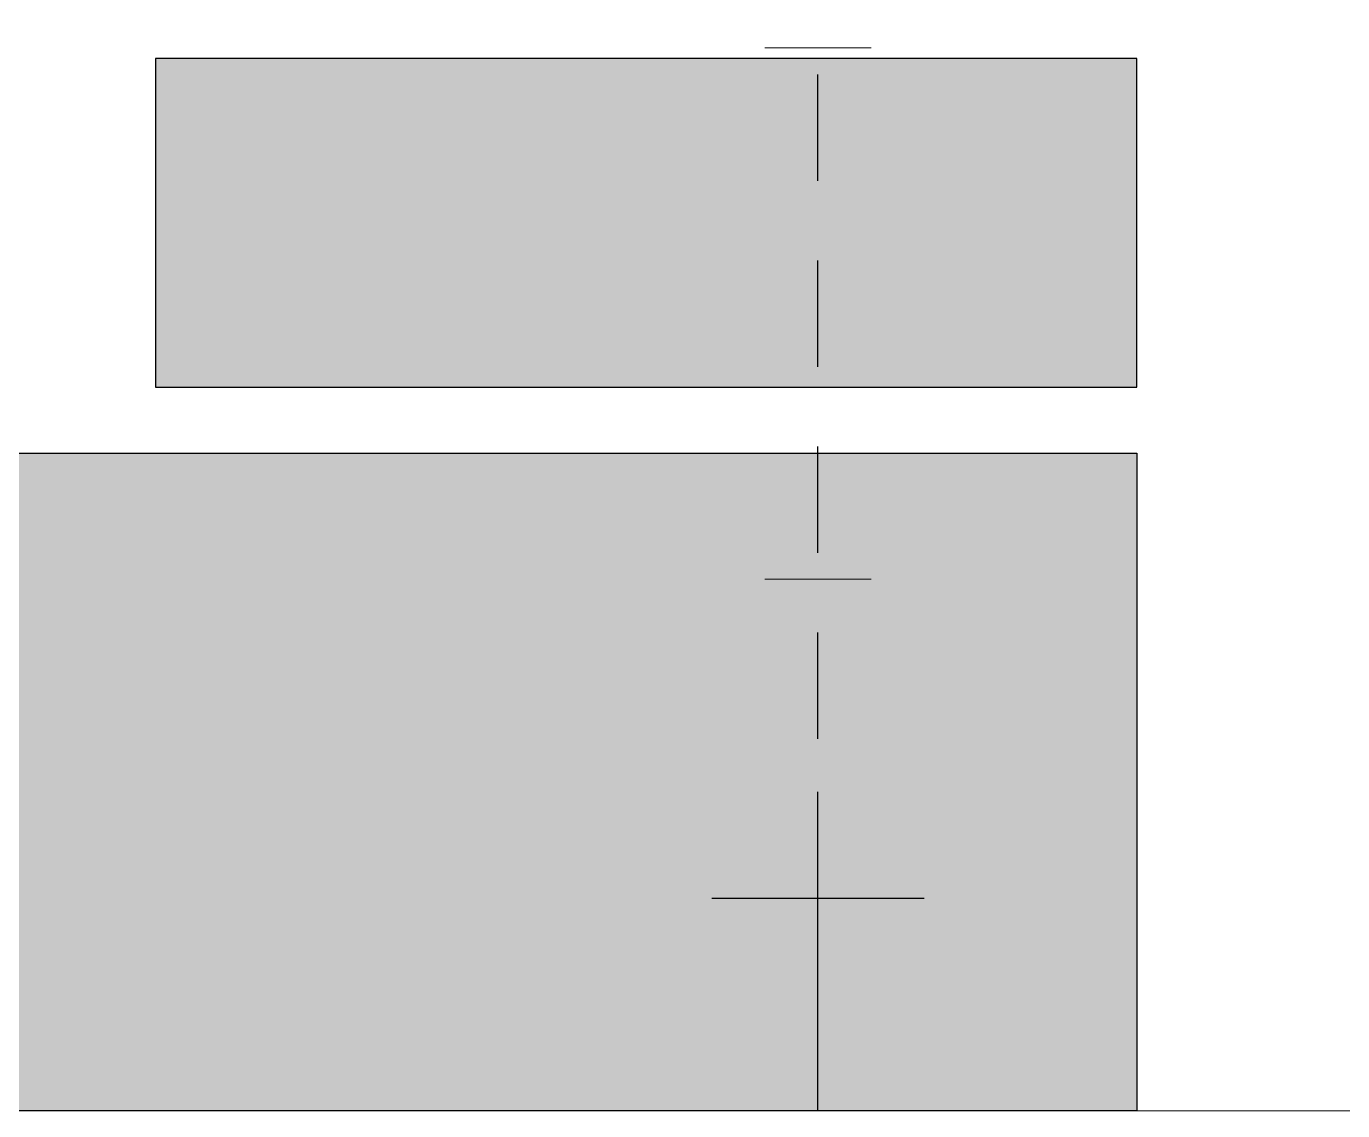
# Model space of a CAD drawing. Header units: millimetres. Extents: x 0 to 420, y 0 to 297.
# Drawn here: x 208.95 to 258.5, y 0 to 40.81 of the extents above; entities that cross this region are included whole.
import ezdxf

# ---------------------------------------------------------------- set-up
doc = ezdxf.new("R2010")
doc.units = ezdxf.units.MM
for name, color, linetype in [('FRAME', 7, 'Continuous'), ('GLUE', 1, 'Continuous'), ('PERIPHERY', 7, 'Continuous')]:
    doc.layers.add(name, color=color, linetype=linetype)

msp = doc.modelspace()

# ---------------------------------------------------------------- hatches: boundary and pattern name
at = {"layer": 'FRAME', "true_color": 0x000000}
h = msp.add_hatch(color=7, dxfattribs=at)
h.dxf.hatch_style = 1
h.paths.add_polyline_path([(0, 24.75), (250.753, 24.75), (250.753, 0), (0, 0), (0, 24.75)])
at = {"layer": 'PERIPHERY', "true_color": 0x000000}
h = msp.add_hatch(color=7, dxfattribs=at)
h.dxf.hatch_style = 1
h.paths.add_polyline_path([(250.753, 39.6), (213.816, 39.6), (213.816, 27.225), (250.753, 27.225), (250.753, 39.6)])

# ---------------------------------------------------------------- linework, layer by layer
at = {"layer": 'FRAME', "color": 250}
msp.add_lwpolyline([(0, 24.75), (250.753, 24.75), (250.753, 0), (0, 0), (0, 24.75)], close=True, dxfattribs=at)
at = {"layer": 'FRAME', "color": 250, "true_color": 0x000000}
for points in [[(0, 24.75), (0, 0), (250.753, 0)], [(250.753, 0), (250.753, 24.75), (0, 24.75)]]:
    msp.add_solid(points, dxfattribs=at)
at = {"layer": 'GLUE', "color": 1, "lineweight": 18}
for p, q in [((236.753, 40), (240.753, 40)), ((236.753, 20), (240.753, 20)), ((236.753, 0), (240.753, 0))]:
    msp.add_line(p, q, dxfattribs=at)
at = {"layer": 'GLUE', "color": 1, "lineweight": 25}
for p, q in [((238.753, 35), (238.753, 39)), ((238.753, 28), (238.753, 32)), ((238.753, 21), (238.753, 25)), ((238.753, 14), (238.753, 18)), ((238.753, 4), (238.753, 12)), ((238.753, 7), (238.753, 11)), ((234.753, 8), (242.753, 8)), ((238.753, 0), (238.753, 4))]:
    msp.add_line(p, q, dxfattribs=at)
at = {"layer": 'GLUE', "color": 1, "lineweight": 18}
msp.add_lwpolyline([(0, 0), (420, 0), (420, 297), (0, 297), (0, 0)], dxfattribs=at)
at = {"layer": 'PERIPHERY', "color": 250}
msp.add_lwpolyline([(250.753, 39.6), (213.816, 39.6), (213.816, 27.225), (250.753, 27.225), (250.753, 39.6)], close=True, dxfattribs=at)
at = {"layer": 'PERIPHERY', "color": 250, "true_color": 0x000000}
for points in [[(250.753, 27.225), (250.753, 39.6), (213.816, 39.6)], [(213.816, 39.6), (213.816, 27.225), (250.753, 27.225)]]:
    msp.add_solid(points, dxfattribs=at)

doc.saveas('drawing.dxf')
